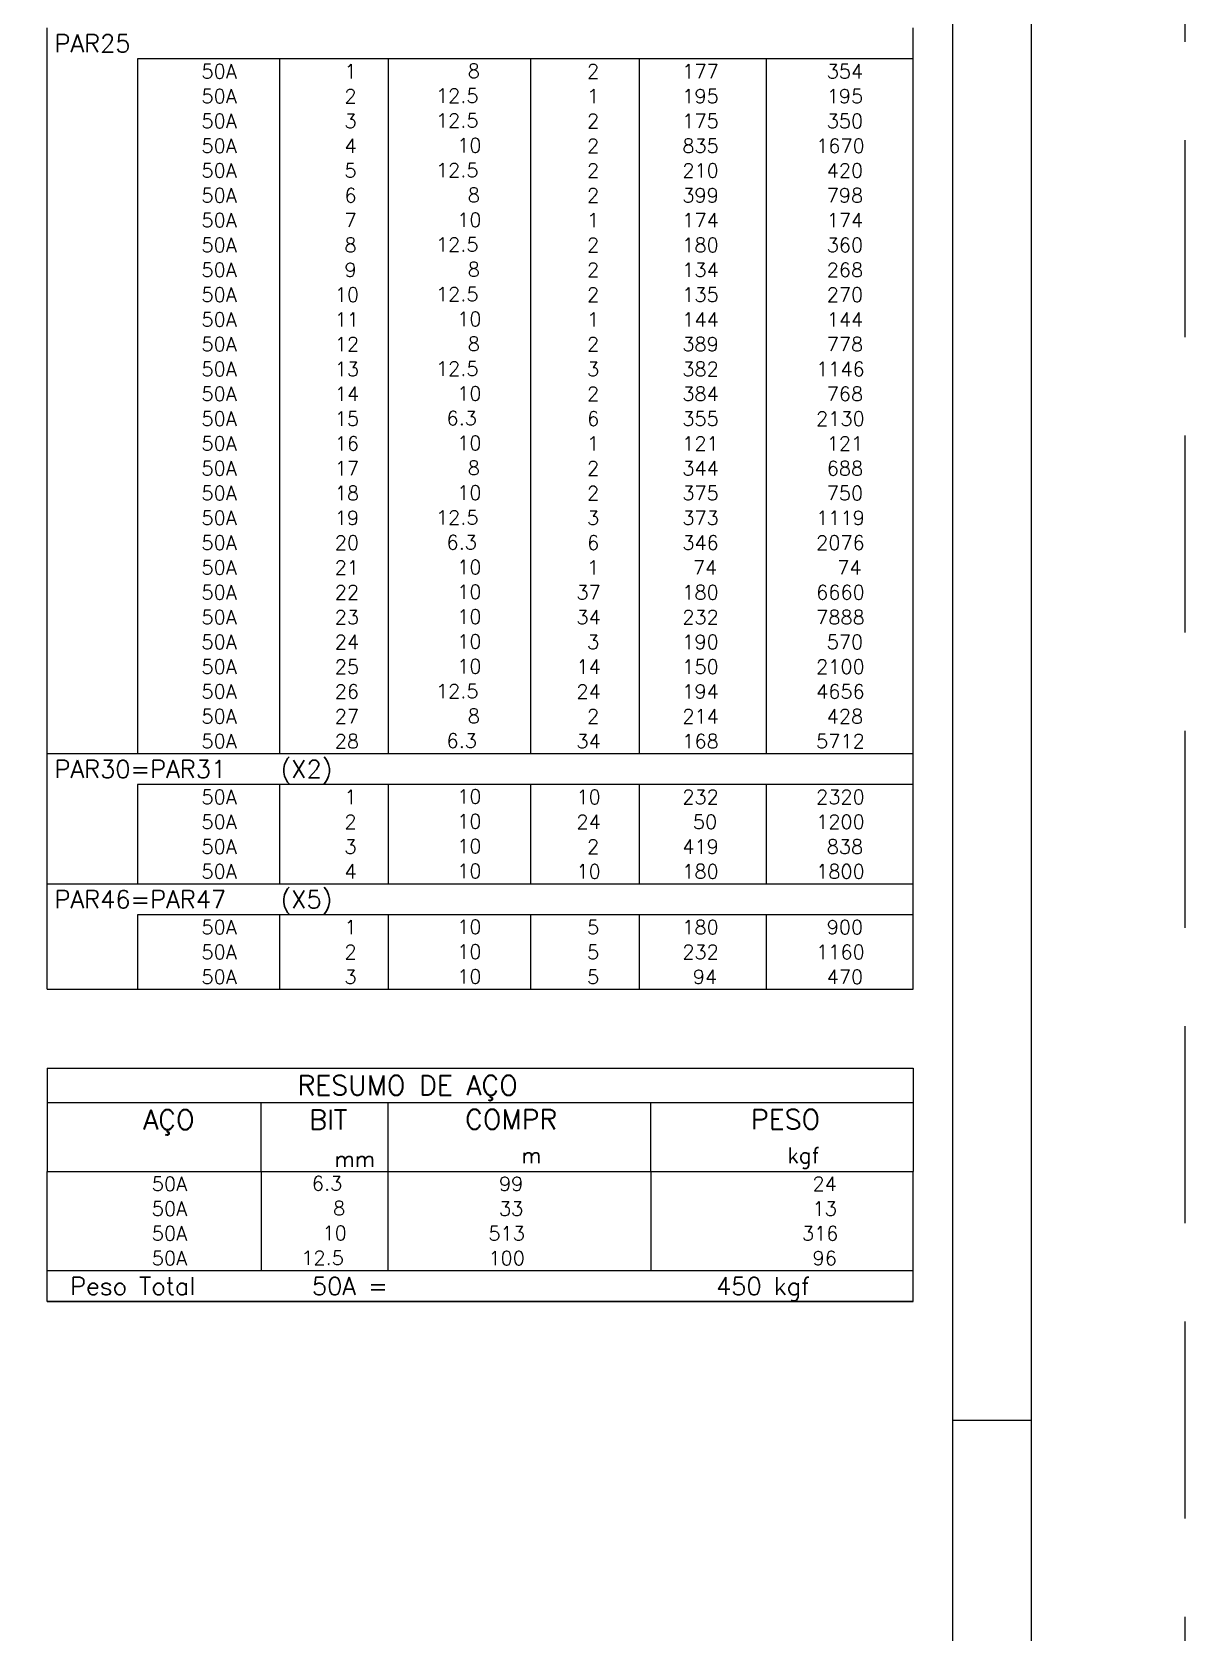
# Model space of a CAD drawing. Extents: x -1.9 to 86, y -1.6 to 60.9.
# Drawn here: x 71.41 to 86.05, y 27.01 to 47.32 of the extents above; entities that cross this region are included whole.
import ezdxf

# ---------------------------------------------------------------- set-up
doc = ezdxf.new("R2010")
doc.units = 0
doc.header["$MEASUREMENT"] = 0
doc.linetypes.add('HIDDEN', pattern=[0.375, 0.25, -0.125])
doc.layers.get('0').update_dxf_attribs({"linetype": 'CONTINUOUS'})
doc.layers.get('Defpoints').update_dxf_attribs({"linetype": 'CONTINUOUS'})
doc.layers.add('ARQ_FOLHA', color=7, linetype='CONTINUOUS')
doc.layers.add('PENA_02', color=2, linetype='CONTINUOUS')
doc.styles.get("Standard").update_dxf_attribs({"font": 'ROMANS.SHX'})

# ---------------------------------------------------------------- blocks, each defined once
blk = doc.blocks.new('FOLHA A1 - 841 X 594')
at = {"layer": 'ARQ_FOLHA', "color": 1}
blk.add_line((-10, 297), (0, 297), dxfattribs=at)
for points in [[(-841, 0), (0, 0), (0, 594), (-841, 594)], [(-816, 10), (-10, 10), (-10, 584), (-816, 584)]]:
    blk.add_lwpolyline(points, close=True, dxfattribs=at)
at = {"layer": 'Defpoints', "color": 8, "linetype": 'HIDDEN', "ltscale": 100}
blk.add_lwpolyline([(-860.5, 609.5), (-860.5, -15.5), (19.5, -15.5), (19.5, 609.5)], close=True, dxfattribs=at)
blk = doc.blocks.new('*U24')
blk.add_blockref('FOLHA A1 - 841 X 594', (0, 0))

msp = doc.modelspace()

# ---------------------------------------------------------------- linework, layer by layer
at = {"layer": 'PENA_02', "linetype": 'Continuous'}
for p, q in [((71.6, 46.981256), (71.6, 47.375006)), ((82.6, 46.981256), (82.6, 47.375006)), ((71.6, 46.666256), (71.6, 46.981256)), ((82.6, 46.981256), (72.75, 46.981256)), ((72.75, 46.981256), (72.75, 46.666256)), ((74.55, 46.981256), (74.55, 46.666256)), ((75.93, 46.981256), (75.93, 46.666256)), ((77.74, 46.981256), (77.74, 46.666256)), ((79.12, 46.981256), (79.12, 46.666256)), ((80.73, 46.981256), (80.73, 46.666256)), ((82.6, 46.666256), (82.6, 46.981256)), ((71.6, 46.351256), (71.6, 46.666256)), ((72.75, 46.666256), (72.75, 46.351256)), ((74.55, 46.666256), (74.55, 46.351256)), ((75.93, 46.666256), (75.93, 46.351256)), ((77.74, 46.666256), (77.74, 46.351256)), ((79.12, 46.666256), (79.12, 46.351256)), ((80.73, 46.666256), (80.73, 46.351256)), ((82.6, 46.351256), (82.6, 46.666256)), ((71.6, 46.036256), (71.6, 46.351256)), ((72.75, 46.351256), (72.75, 46.036256)), ((74.55, 46.351256), (74.55, 46.036256)), ((75.93, 46.351256), (75.93, 46.036256)), ((77.74, 46.351256), (77.74, 46.036256)), ((79.12, 46.351256), (79.12, 46.036256)), ((80.73, 46.351256), (80.73, 46.036256)), ((82.6, 46.036256), (82.6, 46.351256)), ((71.6, 45.721256), (71.6, 46.036256)), ((72.75, 46.036256), (72.75, 45.721256)), ((74.55, 46.036256), (74.55, 45.721256)), ((75.93, 46.036256), (75.93, 45.721256)), ((77.74, 46.036256), (77.74, 45.721256)), ((79.12, 46.036256), (79.12, 45.721256)), ((80.73, 46.036256), (80.73, 45.721256)), ((82.6, 45.721256), (82.6, 46.036256)), ((71.6, 45.406257), (71.6, 45.721256)), ((72.75, 45.721256), (72.75, 45.406257)), ((74.55, 45.721256), (74.55, 45.406257)), ((75.93, 45.721256), (75.93, 45.406257)), ((77.74, 45.721256), (77.74, 45.406257)), ((79.12, 45.721256), (79.12, 45.406257)), ((80.73, 45.721256), (80.73, 45.406257)), ((82.6, 45.406257), (82.6, 45.721256)), ((71.6, 45.091257), (71.6, 45.406257)), ((72.75, 45.406257), (72.75, 45.091257)), ((74.55, 45.406257), (74.55, 45.091257)), ((75.93, 45.406257), (75.93, 45.091257)), ((77.74, 45.406257), (77.74, 45.091257)), ((79.12, 45.406257), (79.12, 45.091257)), ((80.73, 45.406257), (80.73, 45.091257)), ((82.6, 45.091257), (82.6, 45.406257)), ((71.6, 44.776257), (71.6, 45.091257)), ((72.75, 45.091257), (72.75, 44.776257)), ((74.55, 45.091257), (74.55, 44.776257)), ((75.93, 45.091257), (75.93, 44.776257)), ((77.74, 45.091257), (77.74, 44.776257)), ((79.12, 45.091257), (79.12, 44.776257)), ((80.73, 45.091257), (80.73, 44.776257)), ((82.6, 44.776257), (82.6, 45.091257)), ((71.6, 44.461257), (71.6, 44.776257)), ((72.75, 44.776257), (72.75, 44.461257)), ((74.55, 44.776257), (74.55, 44.461257)), ((75.93, 44.776257), (75.93, 44.461257)), ((77.74, 44.776257), (77.74, 44.461257)), ((79.12, 44.776257), (79.12, 44.461257)), ((80.73, 44.776257), (80.73, 44.461257)), ((82.6, 44.461257), (82.6, 44.776257)), ((71.6, 44.146257), (71.6, 44.461257)), ((72.75, 44.461257), (72.75, 44.146257)), ((74.55, 44.461257), (74.55, 44.146257)), ((75.93, 44.461257), (75.93, 44.146257)), ((77.74, 44.461257), (77.74, 44.146257)), ((79.12, 44.461257), (79.12, 44.146257)), ((80.73, 44.461257), (80.73, 44.146257)), ((82.6, 44.146257), (82.6, 44.461257)), ((71.6, 43.831257), (71.6, 44.146257)), ((72.75, 44.146257), (72.75, 43.831257)), ((74.55, 44.146257), (74.55, 43.831257)), ((75.93, 44.146257), (75.93, 43.831257)), ((77.74, 44.146257), (77.74, 43.831257)), ((79.12, 44.146257), (79.12, 43.831257)), ((80.73, 44.146257), (80.73, 43.831257)), ((82.6, 43.831257), (82.6, 44.146257)), ((71.6, 43.516257), (71.6, 43.831257)), ((72.75, 43.831257), (72.75, 43.516257)), ((74.55, 43.831257), (74.55, 43.516257)), ((75.93, 43.831257), (75.93, 43.516257)), ((77.74, 43.831257), (77.74, 43.516257)), ((79.12, 43.831257), (79.12, 43.516257)), ((80.73, 43.831257), (80.73, 43.516257)), ((82.6, 43.516257), (82.6, 43.831257)), ((71.6, 43.201257), (71.6, 43.516257)), ((72.75, 43.516257), (72.75, 43.201257)), ((74.55, 43.516257), (74.55, 43.201257)), ((75.93, 43.516257), (75.93, 43.201257)), ((77.74, 43.516257), (77.74, 43.201257)), ((79.12, 43.516257), (79.12, 43.201257)), ((80.73, 43.516257), (80.73, 43.201257)), ((82.6, 43.201257), (82.6, 43.516257)), ((71.6, 42.886257), (71.6, 43.201257)), ((72.75, 43.201257), (72.75, 42.886257)), ((74.55, 43.201257), (74.55, 42.886257)), ((75.93, 43.201257), (75.93, 42.886257)), ((77.74, 43.201257), (77.74, 42.886257)), ((79.12, 43.201257), (79.12, 42.886257)), ((80.73, 43.201257), (80.73, 42.886257)), ((82.6, 42.886257), (82.6, 43.201257)), ((71.6, 42.571257), (71.6, 42.886257)), ((72.75, 42.886257), (72.75, 42.571257)), ((74.55, 42.886257), (74.55, 42.571257)), ((75.93, 42.886257), (75.93, 42.571257)), ((77.74, 42.886257), (77.74, 42.571257)), ((79.12, 42.886257), (79.12, 42.571257)), ((80.73, 42.886257), (80.73, 42.571257)), ((82.6, 42.571257), (82.6, 42.886257)), ((71.6, 42.256257), (71.6, 42.571257)), ((72.75, 42.571257), (72.75, 42.256257)), ((74.55, 42.571257), (74.55, 42.256257)), ((75.93, 42.571257), (75.93, 42.256257)), ((77.74, 42.571257), (77.74, 42.256257)), ((79.12, 42.571257), (79.12, 42.256257)), ((80.73, 42.571257), (80.73, 42.256257)), ((82.6, 42.256257), (82.6, 42.571257)), ((71.6, 41.941258), (71.6, 42.256257)), ((72.75, 42.256257), (72.75, 41.941258)), ((74.55, 42.256257), (74.55, 41.941258)), ((75.93, 42.256257), (75.93, 41.941258)), ((77.74, 42.256257), (77.74, 41.941258)), ((79.12, 42.256257), (79.12, 41.941258)), ((80.73, 42.256257), (80.73, 41.941258)), ((82.6, 41.941258), (82.6, 42.256257)), ((71.6, 41.626258), (71.6, 41.941258)), ((72.75, 41.941258), (72.75, 41.626258)), ((74.55, 41.941258), (74.55, 41.626258)), ((75.93, 41.941258), (75.93, 41.626258)), ((77.74, 41.941258), (77.74, 41.626258)), ((79.12, 41.941258), (79.12, 41.626258)), ((80.73, 41.941258), (80.73, 41.626258)), ((82.6, 41.626258), (82.6, 41.941258)), ((71.6, 41.311258), (71.6, 41.626258)), ((72.75, 41.626258), (72.75, 41.311258)), ((74.55, 41.626258), (74.55, 41.311258)), ((75.93, 41.626258), (75.93, 41.311258)), ((77.74, 41.626258), (77.74, 41.311258)), ((79.12, 41.626258), (79.12, 41.311258)), ((80.73, 41.626258), (80.73, 41.311258)), ((82.6, 41.311258), (82.6, 41.626258)), ((71.6, 40.996258), (71.6, 41.311258)), ((72.75, 41.311258), (72.75, 40.996258)), ((74.55, 41.311258), (74.55, 40.996258)), ((75.93, 41.311258), (75.93, 40.996258)), ((77.74, 41.311258), (77.74, 40.996258)), ((79.12, 41.311258), (79.12, 40.996258)), ((80.73, 41.311258), (80.73, 40.996258)), ((82.6, 40.996258), (82.6, 41.311258)), ((71.6, 40.681258), (71.6, 40.996258)), ((72.75, 40.996258), (72.75, 40.681258)), ((74.55, 40.996258), (74.55, 40.681258)), ((75.93, 40.996258), (75.93, 40.681258)), ((77.74, 40.996258), (77.74, 40.681258)), ((79.12, 40.996258), (79.12, 40.681258)), ((80.73, 40.996258), (80.73, 40.681258)), ((82.6, 40.681258), (82.6, 40.996258)), ((71.6, 40.366258), (71.6, 40.681258)), ((72.75, 40.681258), (72.75, 40.366258)), ((74.55, 40.681258), (74.55, 40.366258)), ((75.93, 40.681258), (75.93, 40.366258)), ((77.74, 40.681258), (77.74, 40.366258)), ((79.12, 40.681258), (79.12, 40.366258)), ((80.73, 40.681258), (80.73, 40.366258)), ((82.6, 40.366258), (82.6, 40.681258)), ((71.6, 40.051258), (71.6, 40.366258)), ((72.75, 40.366258), (72.75, 40.051258)), ((74.55, 40.366258), (74.55, 40.051258)), ((75.93, 40.366258), (75.93, 40.051258)), ((77.74, 40.366258), (77.74, 40.051258)), ((79.12, 40.366258), (79.12, 40.051258)), ((80.73, 40.366258), (80.73, 40.051258)), ((82.6, 40.051258), (82.6, 40.366258)), ((71.6, 39.736258), (71.6, 40.051258)), ((72.75, 40.051258), (72.75, 39.736258)), ((74.55, 40.051258), (74.55, 39.736258)), ((75.93, 40.051258), (75.93, 39.736258)), ((77.74, 40.051258), (77.74, 39.736258)), ((79.12, 40.051258), (79.12, 39.736258)), ((80.73, 40.051258), (80.73, 39.736258)), ((82.6, 39.736258), (82.6, 40.051258)), ((71.6, 39.421258), (71.6, 39.736258)), ((72.75, 39.736258), (72.75, 39.421258)), ((74.55, 39.736258), (74.55, 39.421258)), ((75.93, 39.736258), (75.93, 39.421258)), ((77.74, 39.736258), (77.74, 39.421258)), ((79.12, 39.736258), (79.12, 39.421258)), ((80.73, 39.736258), (80.73, 39.421258)), ((82.6, 39.421258), (82.6, 39.736258)), ((71.6, 39.106258), (71.6, 39.421258)), ((72.75, 39.421258), (72.75, 39.106258)), ((74.55, 39.421258), (74.55, 39.106258)), ((75.93, 39.421258), (75.93, 39.106258)), ((77.74, 39.421258), (77.74, 39.106258)), ((79.12, 39.421258), (79.12, 39.106258)), ((80.73, 39.421258), (80.73, 39.106258)), ((82.6, 39.106258), (82.6, 39.421258)), ((71.6, 38.791258), (71.6, 39.106258)), ((72.75, 39.106258), (72.75, 38.791258)), ((74.55, 39.106258), (74.55, 38.791258)), ((75.93, 39.106258), (75.93, 38.791258)), ((77.74, 39.106258), (77.74, 38.791258)), ((79.12, 39.106258), (79.12, 38.791258)), ((80.73, 39.106258), (80.73, 38.791258)), ((82.6, 38.791258), (82.6, 39.106258)), ((71.6, 38.476259), (71.6, 38.791258)), ((72.75, 38.791258), (72.75, 38.476259)), ((74.55, 38.791258), (74.55, 38.476259)), ((75.93, 38.791258), (75.93, 38.476259)), ((77.74, 38.791258), (77.74, 38.476259)), ((79.12, 38.791258), (79.12, 38.476259)), ((80.73, 38.791258), (80.73, 38.476259)), ((82.6, 38.476259), (82.6, 38.791258)), ((71.6, 38.161259), (71.6, 38.476259)), ((72.75, 38.476259), (72.75, 38.161259)), ((74.55, 38.476259), (74.55, 38.161259)), ((75.93, 38.476259), (75.93, 38.161259)), ((77.74, 38.476259), (77.74, 38.161259)), ((79.12, 38.476259), (79.12, 38.161259)), ((80.73, 38.476259), (80.73, 38.161259)), ((82.6, 38.161259), (82.6, 38.476259)), ((71.6, 37.767509), (71.6, 38.161259)), ((71.6, 38.161259), (82.6, 38.161259)), ((82.6, 37.767509), (82.6, 38.161259)), ((71.6, 37.452509), (71.6, 37.767509)), ((82.6, 37.767509), (72.75, 37.767509)), ((72.75, 37.767509), (72.75, 37.452509)), ((74.55, 37.767509), (74.55, 37.452509)), ((75.93, 37.767509), (75.93, 37.452509)), ((77.74, 37.767509), (77.74, 37.452509)), ((79.12, 37.767509), (79.12, 37.452509)), ((80.73, 37.767509), (80.73, 37.452509)), ((82.6, 37.452509), (82.6, 37.767509)), ((71.6, 37.137509), (71.6, 37.452509)), ((72.75, 37.452509), (72.75, 37.137509)), ((74.55, 37.452509), (74.55, 37.137509)), ((75.93, 37.452509), (75.93, 37.137509)), ((77.74, 37.452509), (77.74, 37.137509)), ((79.12, 37.452509), (79.12, 37.137509)), ((80.73, 37.452509), (80.73, 37.137509)), ((82.6, 37.137509), (82.6, 37.452509)), ((71.6, 36.822509), (71.6, 37.137509)), ((72.75, 37.137509), (72.75, 36.822509)), ((74.55, 37.137509), (74.55, 36.822509)), ((75.93, 37.137509), (75.93, 36.822509)), ((77.74, 37.137509), (77.74, 36.822509)), ((79.12, 37.137509), (79.12, 36.822509)), ((80.73, 37.137509), (80.73, 36.822509)), ((82.6, 36.822509), (82.6, 37.137509)), ((71.6, 36.507509), (71.6, 36.822509)), ((72.75, 36.822509), (72.75, 36.507509)), ((74.55, 36.822509), (74.55, 36.507509)), ((75.93, 36.822509), (75.93, 36.507509)), ((77.74, 36.822509), (77.74, 36.507509)), ((79.12, 36.822509), (79.12, 36.507509)), ((80.73, 36.822509), (80.73, 36.507509)), ((82.6, 36.507509), (82.6, 36.822509)), ((71.6, 36.113759), (71.6, 36.507509)), ((71.6, 36.507509), (82.6, 36.507509)), ((82.6, 36.113759), (82.6, 36.507509)), ((71.6, 35.798759), (71.6, 36.113759)), ((82.6, 36.113759), (72.75, 36.113759)), ((72.75, 36.113759), (72.75, 35.798759)), ((74.55, 36.113759), (74.55, 35.798759)), ((75.93, 36.113759), (75.93, 35.798759)), ((77.74, 36.113759), (77.74, 35.798759)), ((79.12, 36.113759), (79.12, 35.798759)), ((80.73, 36.113759), (80.73, 35.798759)), ((82.6, 35.798759), (82.6, 36.113759)), ((71.6, 35.483759), (71.6, 35.798759)), ((72.75, 35.798759), (72.75, 35.483759)), ((74.55, 35.798759), (74.55, 35.483759)), ((75.93, 35.798759), (75.93, 35.483759)), ((77.74, 35.798759), (77.74, 35.483759)), ((79.12, 35.798759), (79.12, 35.483759)), ((80.73, 35.798759), (80.73, 35.483759)), ((82.6, 35.483759), (82.6, 35.798759)), ((71.6, 35.168759), (71.6, 35.483759)), ((72.75, 35.483759), (72.75, 35.168759)), ((74.55, 35.483759), (74.55, 35.168759)), ((75.93, 35.483759), (75.93, 35.168759)), ((77.74, 35.483759), (77.74, 35.168759)), ((79.12, 35.483759), (79.12, 35.168759)), ((80.73, 35.483759), (80.73, 35.168759)), ((82.6, 35.168759), (82.6, 35.483759)), ((71.6, 35.168759), (82.6, 35.168759)), ((71.6, 34.168759), (71.6, 32.856259)), ((71.6, 34.168759), (82.6, 34.168759)), ((82.6, 34.168759), (82.6, 32.856259)), ((71.6, 33.731259), (82.6, 33.731259)), ((74.32, 32.856259), (74.32, 33.731259)), ((75.93, 32.856259), (75.93, 33.731259)), ((79.265, 32.856259), (79.265, 33.731259)), ((71.6, 32.856259), (82.6, 32.856259)), ((71.6, 32.541259), (71.6, 32.856259)), ((74.32, 32.856259), (74.32, 32.541259)), ((75.93, 32.541259), (75.93, 32.856259)), ((79.265, 32.856259), (79.265, 32.541259)), ((82.6, 32.541259), (82.6, 32.856259)), ((71.6, 32.226259), (71.6, 32.541259)), ((74.32, 32.541259), (74.32, 32.226259)), ((75.93, 32.226259), (75.93, 32.541259)), ((79.265, 32.541259), (79.265, 32.226259)), ((82.6, 32.226259), (82.6, 32.541259)), ((71.6, 31.911258), (71.6, 32.226259)), ((74.32, 32.226259), (74.32, 31.911259)), ((75.93, 31.911258), (75.93, 32.226259)), ((79.265, 32.226259), (79.265, 31.911258)), ((82.6, 31.911258), (82.6, 32.226259)), ((71.6, 31.596258), (71.6, 31.911258)), ((74.32, 31.911258), (74.32, 31.596258)), ((75.93, 31.596258), (75.93, 31.911258)), ((79.265, 31.911258), (79.265, 31.596258)), ((82.6, 31.596258), (82.6, 31.911258)), ((71.6, 31.596258), (82.6, 31.596258)), ((71.6, 31.202508), (71.6, 31.596258)), ((71.6, 31.596258), (82.6, 31.596258)), ((82.6, 31.202508), (82.6, 31.596258)), ((82.6, 31.202508), (71.6, 31.202508)), ((71.6, 31.202508), (82.6, 31.202508))]:
    msp.add_line(p, q, dxfattribs=at)

# ---------------------------------------------------------------- block references
at = {"xscale": 0.09999999999999938, "yscale": 0.09999999999999938, "zscale": 0.09999999999999938}
msp.add_blockref('*U24', (84.1, -0.001249), dxfattribs=at)

# ---------------------------------------------------------------- texts
at = {"layer": 'PENA_02', "linetype": 'Continuous'}
for s, height, p in [('PAR25', 0.225, (71.695798, 47.065631)), ('     50A', 0.18, (72.889661, 46.733756)), ('  1', 0.18, (75.13, 46.733756)), ('      8', 0.18, (76.136543, 46.739196)), ('    2', 0.18, (77.92, 46.733756)), ('    177', 0.18, (79.13, 46.733756)), ('    354', 0.18, (80.963622, 46.733756)), ('     50A', 0.18, (72.889661, 46.418756)), ('  2', 0.18, (75.13, 46.418756)), ('   12.5', 0.18, (76.136543, 46.424196)), ('    1', 0.18, (77.92, 46.418756)), ('    195', 0.18, (79.13, 46.418756)), ('    195', 0.18, (80.963622, 46.418756)), ('     50A', 0.18, (72.889661, 46.103756)), ('  3', 0.18, (75.13, 46.103756)), ('   12.5', 0.18, (76.136543, 46.109196)), ('    2', 0.18, (77.92, 46.103756)), ('    175', 0.18, (79.13, 46.103756)), ('    350', 0.18, (80.963622, 46.103756)), ('     50A', 0.18, (72.889661, 45.788756)), ('  4', 0.18, (75.13, 45.788756)), ('     10', 0.18, (76.136543, 45.794196)), ('    2', 0.18, (77.92, 45.788756)), ('    835', 0.18, (79.13, 45.788756)), ('   1670', 0.18, (80.963622, 45.788756)), ('     50A', 0.18, (72.889661, 45.473756)), ('  5', 0.18, (75.13, 45.473756)), ('   12.5', 0.18, (76.136543, 45.479196)), ('    2', 0.18, (77.92, 45.473756)), ('    210', 0.18, (79.13, 45.473756)), ('    420', 0.18, (80.963622, 45.473756)), ('     50A', 0.18, (72.889661, 45.158756)), ('  6', 0.18, (75.13, 45.158756)), ('      8', 0.18, (76.136543, 45.164196)), ('    2', 0.18, (77.92, 45.158756)), ('    399', 0.18, (79.13, 45.158756)), ('    798', 0.18, (80.963622, 45.158756)), ('     50A', 0.18, (72.889661, 44.843757)), ('  7', 0.18, (75.13, 44.843757)), ('     10', 0.18, (76.136543, 44.849196)), ('    1', 0.18, (77.92, 44.843757)), ('    174', 0.18, (79.13, 44.843757)), ('    174', 0.18, (80.963622, 44.843757)), ('     50A', 0.18, (72.889661, 44.528757)), ('  8', 0.18, (75.13, 44.528757)), ('   12.5', 0.18, (76.136543, 44.534196)), ('    2', 0.18, (77.92, 44.528757)), ('    180', 0.18, (79.13, 44.528757)), ('    360', 0.18, (80.963622, 44.528757)), ('     50A', 0.18, (72.889661, 44.213757)), ('  9', 0.18, (75.13, 44.213757)), ('      8', 0.18, (76.136543, 44.219196)), ('    2', 0.18, (77.92, 44.213757)), ('    134', 0.18, (79.13, 44.213757)), ('    268', 0.18, (80.963622, 44.213757)), ('     50A', 0.18, (72.889661, 43.898757)), (' 10', 0.18, (75.13, 43.898757)), ('   12.5', 0.18, (76.136543, 43.904196)), ('    2', 0.18, (77.92, 43.898757)), ('    135', 0.18, (79.13, 43.898757)), ('    270', 0.18, (80.963622, 43.898757)), ('     50A', 0.18, (72.889661, 43.583757)), (' 11', 0.18, (75.13, 43.583757)), ('     10', 0.18, (76.136543, 43.589196)), ('    1', 0.18, (77.92, 43.583757)), ('    144', 0.18, (79.13, 43.583757)), ('    144', 0.18, (80.963622, 43.583757)), ('     50A', 0.18, (72.889661, 43.268757)), (' 12', 0.18, (75.13, 43.268757)), ('      8', 0.18, (76.136543, 43.274196)), ('    2', 0.18, (77.92, 43.268757)), ('    389', 0.18, (79.13, 43.268757)), ('    778', 0.18, (80.963622, 43.268757)), ('     50A', 0.18, (72.889661, 42.953757)), (' 13', 0.18, (75.13, 42.953757)), ('   12.5', 0.18, (76.136543, 42.959197)), ('    3', 0.18, (77.92, 42.953757)), ('    382', 0.18, (79.13, 42.953757)), ('   1146', 0.18, (80.963622, 42.953757)), ('     50A', 0.18, (72.889661, 42.638757)), (' 14', 0.18, (75.13, 42.638757)), ('     10', 0.18, (76.136543, 42.644197)), ('    2', 0.18, (77.92, 42.638757)), ('    384', 0.18, (79.13, 42.638757)), ('    768', 0.18, (80.963622, 42.638757)), ('     50A', 0.18, (72.889661, 42.323757)), (' 15', 0.18, (75.13, 42.323757)), ('    6.3', 0.18, (76.136543, 42.329197)), ('    6', 0.18, (77.92, 42.323757)), ('    355', 0.18, (79.13, 42.323757)), ('   2130', 0.18, (80.963622, 42.323757)), ('     50A', 0.18, (72.889661, 42.008757)), (' 16', 0.18, (75.13, 42.008757)), ('     10', 0.18, (76.136543, 42.014197)), ('    1', 0.18, (77.92, 42.008757)), ('    121', 0.18, (79.13, 42.008757)), ('    121', 0.18, (80.963622, 42.008757)), ('     50A', 0.18, (72.889661, 41.693757)), (' 17', 0.18, (75.13, 41.693757)), ('      8', 0.18, (76.136543, 41.699197)), ('    2', 0.18, (77.92, 41.693757)), ('    344', 0.18, (79.13, 41.693757)), ('    688', 0.18, (80.963622, 41.693757)), ('     50A', 0.18, (72.889661, 41.378758)), (' 18', 0.18, (75.13, 41.378758)), ('     10', 0.18, (76.136543, 41.384197)), ('    2', 0.18, (77.92, 41.378758)), ('    375', 0.18, (79.13, 41.378758)), ('    750', 0.18, (80.963622, 41.378758)), ('     50A', 0.18, (72.889661, 41.063758)), (' 19', 0.18, (75.13, 41.063758)), ('   12.5', 0.18, (76.136543, 41.069197)), ('    3', 0.18, (77.92, 41.063758)), ('    373', 0.18, (79.13, 41.063758)), ('   1119', 0.18, (80.963622, 41.063758)), ('     50A', 0.18, (72.889661, 40.748758)), (' 20', 0.18, (75.13, 40.748758)), ('    6.3', 0.18, (76.136543, 40.754197)), ('    6', 0.18, (77.92, 40.748758)), ('    346', 0.18, (79.13, 40.748758)), ('   2076', 0.18, (80.963622, 40.748758)), ('     50A', 0.18, (72.889661, 40.433758)), (' 21', 0.18, (75.13, 40.433758)), ('     10', 0.18, (76.136543, 40.439197)), ('    1', 0.18, (77.92, 40.433758)), ('     74', 0.18, (79.13, 40.433758)), ('     74', 0.18, (80.963622, 40.433758)), ('     50A', 0.18, (72.889661, 40.118758)), (' 22', 0.18, (75.13, 40.118758)), ('     10', 0.18, (76.136543, 40.124197)), ('   37', 0.18, (77.92, 40.118758)), ('    180', 0.18, (79.13, 40.118758)), ('   6660', 0.18, (80.963622, 40.118758)), ('     50A', 0.18, (72.889661, 39.803758)), (' 23', 0.18, (75.13, 39.803758)), ('     10', 0.18, (76.136543, 39.809197)), ('   34', 0.18, (77.92, 39.803758)), ('    232', 0.18, (79.13, 39.803758)), ('   7888', 0.18, (80.963622, 39.803758)), ('     50A', 0.18, (72.889661, 39.488758)), (' 24', 0.18, (75.13, 39.488758)), ('     10', 0.18, (76.136543, 39.494198)), ('    3', 0.18, (77.92, 39.488758)), ('    190', 0.18, (79.13, 39.488758)), ('    570', 0.18, (80.963622, 39.488758)), ('     50A', 0.18, (72.889661, 39.173758)), (' 25', 0.18, (75.13, 39.173758)), ('     10', 0.18, (76.136543, 39.179198)), ('   14', 0.18, (77.92, 39.173758)), ('    150', 0.18, (79.13, 39.173758)), ('   2100', 0.18, (80.963622, 39.173758)), ('     50A', 0.18, (72.889661, 38.858758)), (' 26', 0.18, (75.13, 38.858758)), ('   12.5', 0.18, (76.136543, 38.864198)), ('   24', 0.18, (77.92, 38.858758)), ('    194', 0.18, (79.13, 38.858758)), ('   4656', 0.18, (80.963622, 38.858758)), ('     50A', 0.18, (72.889661, 38.543758)), (' 27', 0.18, (75.13, 38.543758)), ('      8', 0.18, (76.136543, 38.549198)), ('    2', 0.18, (77.92, 38.543758)), ('    214', 0.18, (79.13, 38.543758)), ('    428', 0.18, (80.963622, 38.543758)), ('     50A', 0.18, (72.889661, 38.228758)), (' 28', 0.18, (75.13, 38.228758)), ('    6.3', 0.18, (76.136543, 38.234198)), ('   34', 0.18, (77.92, 38.228758)), ('    168', 0.18, (79.13, 38.228758)), ('   5712', 0.18, (80.963622, 38.228758)), ('PAR30=PAR31   (X2)', 0.225, (71.695798, 37.851884)), ('     50A', 0.18, (72.889661, 37.520009)), ('  1', 0.18, (75.13, 37.520009)), ('     10', 0.18, (76.136543, 37.525448)), ('   10', 0.18, (77.92, 37.520009)), ('    232', 0.18, (79.13, 37.520009)), ('   2320', 0.18, (80.963622, 37.520009)), ('     50A', 0.18, (72.889661, 37.205009)), ('  2', 0.18, (75.13, 37.205009)), ('     10', 0.18, (76.136543, 37.210448)), ('   24', 0.18, (77.92, 37.205009)), ('     50', 0.18, (79.13, 37.205009)), ('   1200', 0.18, (80.963622, 37.205009)), ('     50A', 0.18, (72.889661, 36.890009)), ('  3', 0.18, (75.13, 36.890009)), ('     10', 0.18, (76.136543, 36.895448)), ('    2', 0.18, (77.92, 36.890009)), ('    419', 0.18, (79.13, 36.890009)), ('    838', 0.18, (80.963622, 36.890009)), ('     50A', 0.18, (72.889661, 36.575009)), ('  4', 0.18, (75.13, 36.575009)), ('     10', 0.18, (76.136543, 36.580448)), ('   10', 0.18, (77.92, 36.575009)), ('    180', 0.18, (79.13, 36.575009)), ('   1800', 0.18, (80.963622, 36.575009)), ('PAR46=PAR47   (X5)', 0.225, (71.695798, 36.198134)), ('     50A', 0.18, (72.889661, 35.866259)), ('  1', 0.18, (75.13, 35.866259)), ('     10', 0.18, (76.136543, 35.871698)), ('    5', 0.18, (77.92, 35.866259)), ('    180', 0.18, (79.13, 35.866259)), ('    900', 0.18, (80.963622, 35.866259)), ('     50A', 0.18, (72.889661, 35.551259)), ('  2', 0.18, (75.13, 35.551259)), ('     10', 0.18, (76.136543, 35.556699)), ('    5', 0.18, (77.92, 35.551259)), ('    232', 0.18, (79.13, 35.551259)), ('   1160', 0.18, (80.963622, 35.551259)), ('     50A', 0.18, (72.889661, 35.236259)), ('  3', 0.18, (75.13, 35.236259)), ('     10', 0.18, (76.136543, 35.241699)), ('    5', 0.18, (77.92, 35.236259)), ('     94', 0.18, (79.13, 35.236259)), ('    470', 0.18, (80.963622, 35.236259)), ('RESUMO DE AÇO', 0.25, (74.780497, 33.825009)), ('AÇO', 0.25, (72.81958, 33.387509)), ('BIT', 0.25, (74.93, 33.387509)), ('COMPR', 0.25, (76.908841, 33.39111)), ('PESO', 0.25, (80.53784, 33.39111)), ('kgf', 0.2, (81.00063, 32.960009)), ('mm', 0.2, (75.250798, 32.913407)), ('m', 0.2, (77.622841, 32.960009)), ('     50A', 0.18, (72.259661, 32.608759)), ('    6.3', 0.18, (74.426542, 32.614199)), ('     99', 0.18, (76.667658, 32.60876)), ('      24', 0.18, (80.515265, 32.60876)), ('     50A', 0.18, (72.259661, 32.293759)), ('      8', 0.18, (74.426542, 32.299198)), ('     33', 0.18, (76.667658, 32.293759)), ('      13', 0.18, (80.515265, 32.293759)), ('     50A', 0.18, (72.259661, 31.978758)), ('     10', 0.18, (74.426542, 31.984198)), ('    513', 0.18, (76.667658, 31.978759)), ('     316', 0.18, (80.515265, 31.978759)), ('     50A', 0.18, (72.259661, 31.663758)), ('   12.5', 0.18, (74.426542, 31.669198)), ('    100', 0.18, (76.667658, 31.663759)), ('      96', 0.18, (80.515265, 31.663759)), ('Peso Total        50A =', 0.225, (71.892829, 31.286883)), ('     450 kgf', 0.225, (79.257004, 31.286883))]:
    msp.add_text(s, height=height, dxfattribs=at).set_placement(p)

doc.saveas('drawing.dxf')
